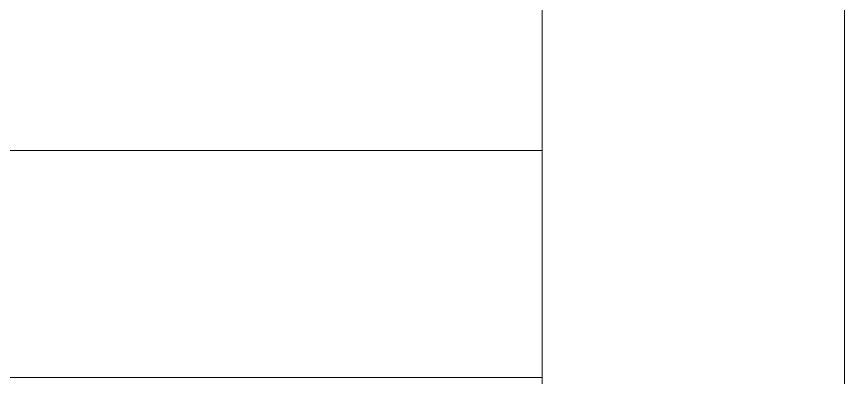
# Model space of a CAD drawing. Header units: millimetres. Extents: x 4137 to 6698, y 1400 to 3585.
# Drawn here: x 6354.3 to 6573.4, y 2880.8 to 2976.2 of the extents above; entities that cross this region are included whole.
import ezdxf

# ---------------------------------------------------------------- set-up
doc = ezdxf.new("R2010")
doc.units = ezdxf.units.MM
doc.layers.add('002-PI-Kabelska kanalica', color=150, linetype='Continuous')

msp = doc.modelspace()

# ---------------------------------------------------------------- linework, layer by layer
at = {"layer": '002-PI-Kabelska kanalica', "color": 0, "linetype": 'ByBlock', "lineweight": 0}
for p, q in [((6493.45, 3120.78), (6493.45, 1735.78)), ((6573.45, 3120.78), (6573.45, 1735.78)), ((5878.45, 2940.77), (6493.45, 2940.77)), ((6493.45, 2940.77), (6493.45, 2880.77)), ((5878.45, 2880.77), (6493.45, 2880.77))]:
    msp.add_line(p, q, dxfattribs=at)

doc.saveas('drawing.dxf')
